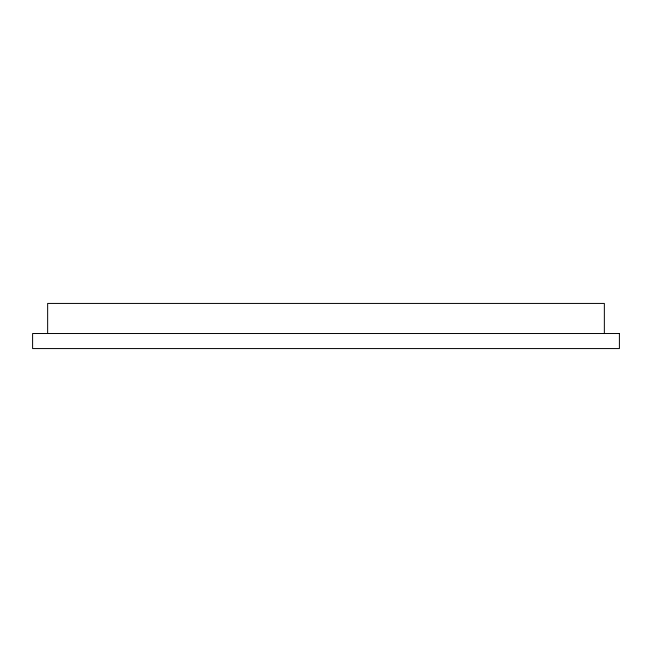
<?xml version="1.0" encoding="UTF-8"?>
<svg xmlns="http://www.w3.org/2000/svg" width="652" height="652" viewBox="0 0 652 652"><rect width="100%" height="100%" fill="white"/><g stroke="black" fill="none" stroke-linecap="round" stroke-linejoin="round"><path stroke-width="0.98" d="M604.355 333.522L604.355 303.433L47.645 303.433L47.645 333.522M619.4 333.522L32.6 333.522L32.6 348.567L619.4 348.567L619.4 333.522"/></g></svg>
